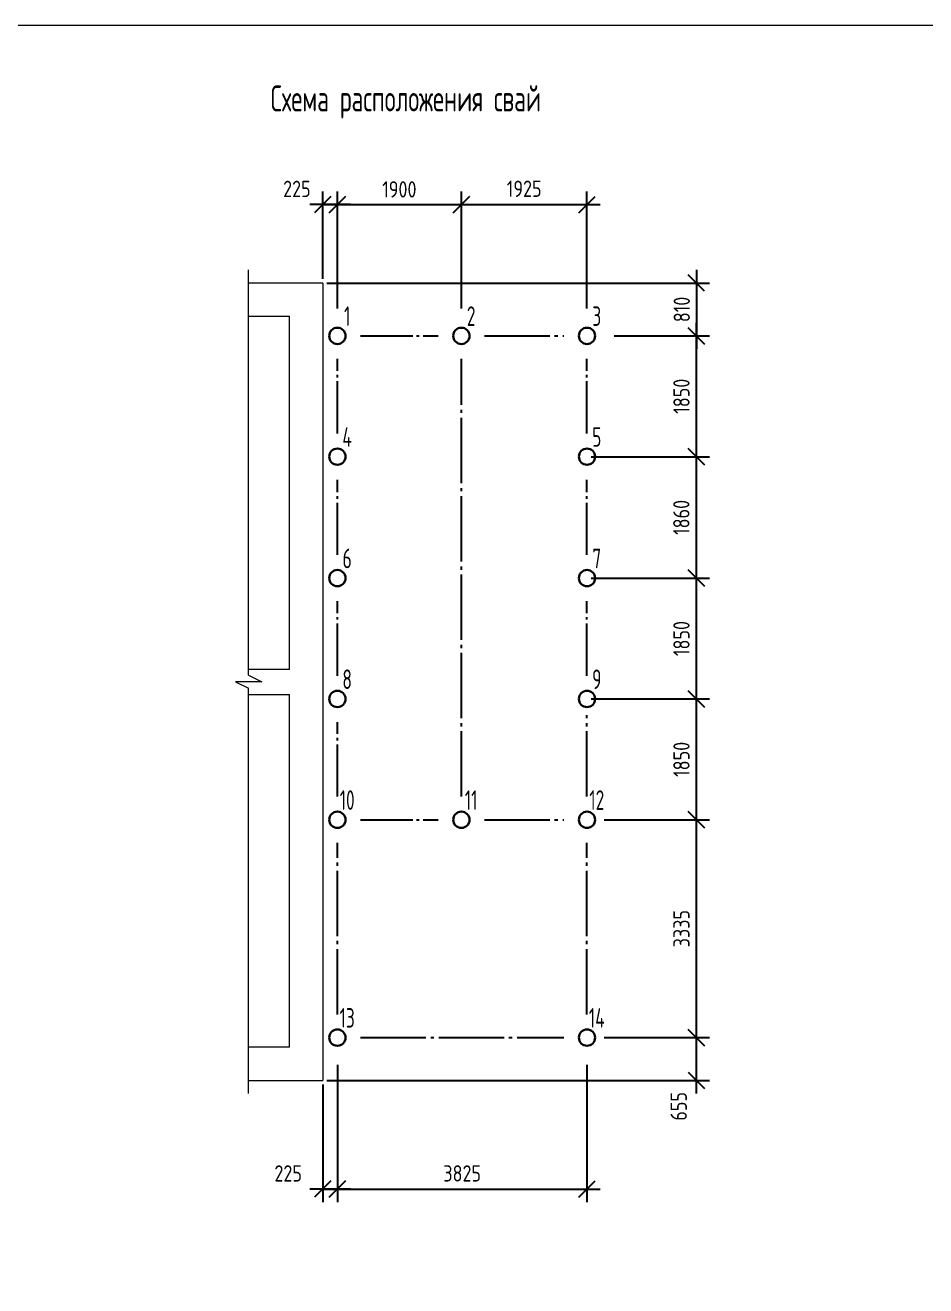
# Model space of a CAD drawing. Header units: millimetres. Extents: x -112594 to 313336, y -1917 to 255843.
# Drawn here: x -60081 to -46281, y 210943 to 230245 of the extents above; entities that cross this region are included whole.
import ezdxf
from ezdxf.enums import TextEntityAlignment as Align

# ---------------------------------------------------------------- set-up
doc = ezdxf.new("R2010")
doc.units = ezdxf.units.MM
doc.header["$MEASUREMENT"] = 0
doc.linetypes.add('CENTER', pattern=[50.8, 31.75, -6.35, 6.35, -6.35])
doc.linetypes.add('ГОСТ 2.303 5', pattern=[24, 20, -1.5, 1, -1.5])
for name, color, linetype, lineweight in [('Кирпич силикат', 31, 'Continuous', 53), ('МОНОЛИТ', 2, 'Continuous', 30), ('ОСИ', 211, 'CENTER', 15), ('размеры', 4, 'Continuous', 15), ('текст', 1, 'Continuous', 25)]:
    doc.layers.add(name, color=color, linetype=linetype, lineweight=lineweight)
doc.styles.add('style2', font='CS_Gost2304.shx')
doc.styles.add('ГОСТ 2.304', font='CS_Gost2304.shx')
doc.dimstyles.new('СПДС', dxfattribs={"dimscale": 100, "dimtxt": 2.5, "dimasz": 2.5, "dimexe": 2, "dimexo": 0.625, "dimgap": 1, "dimtad": 1, "dimdec": 0, "dimtxsty": 'ГОСТ 2.304', "dimblk": 'OBLIQUE', "dimblk1": 'OBLIQUE', "dimblk2": 'OBLIQUE', "dimcen": 2.5, "dimdle": 2, "dimadec": 0, "dimazin": 2, "dimtfac": 0.75, "dimtdec": 4, "dimtmove": 1, "dimatfit": 3, "dimfxl": 1, "dimtfill": 1, "dimtolj": 1, "dimarcsym": 1})

# ---------------------------------------------------------------- blocks, each defined once
blk = doc.blocks.new('_Oblique')
at = {"color": 0, "linetype": 'ByBlock', "lineweight": -2}
blk.add_line((-0.5, -0.5), (0.5, 0.5), dxfattribs=at)
blk = doc.blocks.new('*D185')
at = {"layer": 'размеры', "color": 0, "lineweight": -2, "ltscale": 100, "transparency": 16777216}
for p, q in [((-55298, 214327), (-55298, 212224)), ((-51473, 214327), (-51473, 212224)), ((-55498, 212424), (-51273, 212424))]:
    blk.add_line(p, q, dxfattribs=at)
at = {"layer": 'размеры', "color": 0, "lineweight": -2, "ltscale": 100, "transparency": 16777216, "xscale": 250, "yscale": 250, "zscale": 250, "rotation": 180}
blk.add_blockref('_Oblique', (-55298, 212424), dxfattribs=at)
at = {"layer": 'размеры', "color": 0, "lineweight": -2, "ltscale": 100, "transparency": 16777216, "xscale": 250, "yscale": 250, "zscale": 250}
blk.add_blockref('_Oblique', (-51473, 212424), dxfattribs=at)
at = {"layer": 'размеры', "color": 0, "ltscale": 100, "transparency": 16777216, "insert": (-53385, 212664), "char_height": 250, "attachment_point": 5, "style": 'ГОСТ 2.304', "bg_fill": 3, "box_fill_scale": 1.25, "bg_fill_color": 256, "bg_fill_true_color": 13158600, "bg_fill_transparency": 0}
blk.add_mtext('\\A1;3825', dxfattribs=at)
blk = doc.blocks.new('*D186')
at = {"layer": 'размеры', "color": 0, "lineweight": -2, "ltscale": 100, "transparency": 16777216}
for p, q in [((-49795, 214544), (-49795, 218279)), ((-51210, 218079), (-49595, 218079)), ((-51210, 214744), (-49595, 214744))]:
    blk.add_line(p, q, dxfattribs=at)
at = {"layer": 'размеры', "color": 0, "lineweight": -2, "ltscale": 100, "transparency": 16777216, "xscale": 250, "yscale": 250, "zscale": 250}
for p, rotation in [((-49795, 218079), 90), ((-49795, 214744), 270)]:
    blk.add_blockref('_Oblique', p, dxfattribs=dict(at, rotation=rotation))
at = {"layer": 'размеры', "color": 0, "ltscale": 100, "transparency": 16777216, "insert": (-50025, 216412), "char_height": 250, "attachment_point": 5, "rotation": 90, "style": 'ГОСТ 2.304', "bg_fill": 3, "box_fill_scale": 1.25, "bg_fill_color": 256, "bg_fill_true_color": 13158600, "bg_fill_transparency": 0}
blk.add_mtext('\\A1;3335', dxfattribs=at)
blk = doc.blocks.new('*D187')
at = {"layer": 'размеры', "color": 0, "lineweight": -2, "ltscale": 100, "transparency": 16777216}
for p, q in [((-49795, 217879), (-49795, 220129)), ((-51410, 219929), (-49595, 219929)), ((-51210, 218079), (-49595, 218079))]:
    blk.add_line(p, q, dxfattribs=at)
at = {"layer": 'размеры', "color": 0, "lineweight": -2, "ltscale": 100, "transparency": 16777216, "xscale": 250, "yscale": 250, "zscale": 250}
for p, rotation in [((-49795, 219929), 90), ((-49795, 218079), 270)]:
    blk.add_blockref('_Oblique', p, dxfattribs=dict(at, rotation=rotation))
at = {"layer": 'размеры', "color": 0, "ltscale": 100, "transparency": 16777216, "insert": (-50025, 219004), "char_height": 250, "attachment_point": 5, "rotation": 90, "style": 'ГОСТ 2.304', "bg_fill": 3, "box_fill_scale": 1.25, "bg_fill_color": 256, "bg_fill_true_color": 13158600, "bg_fill_transparency": 0}
blk.add_mtext('\\A1;1850', dxfattribs=at)
blk = doc.blocks.new('*D188')
at = {"layer": 'размеры', "color": 0, "lineweight": -2, "ltscale": 100, "transparency": 16777216}
for p, q in [((-49795, 219729), (-49795, 221979)), ((-51410, 221779), (-49595, 221779)), ((-51410, 219929), (-49595, 219929))]:
    blk.add_line(p, q, dxfattribs=at)
at = {"layer": 'размеры', "color": 0, "lineweight": -2, "ltscale": 100, "transparency": 16777216, "xscale": 250, "yscale": 250, "zscale": 250}
for p, rotation in [((-49795, 221779), 90), ((-49795, 219929), 270)]:
    blk.add_blockref('_Oblique', p, dxfattribs=dict(at, rotation=rotation))
at = {"layer": 'размеры', "color": 0, "ltscale": 100, "transparency": 16777216, "insert": (-50025, 220854), "char_height": 250, "attachment_point": 5, "rotation": 90, "style": 'ГОСТ 2.304', "bg_fill": 3, "box_fill_scale": 1.25, "bg_fill_color": 256, "bg_fill_true_color": 13158600, "bg_fill_transparency": 0}
blk.add_mtext('\\A1;1850', dxfattribs=at)
blk = doc.blocks.new('*D189')
at = {"layer": 'размеры', "color": 0, "lineweight": -2, "ltscale": 100, "transparency": 16777216}
for p, q in [((-49795, 221579), (-49795, 223839)), ((-51410, 223639), (-49595, 223639)), ((-51410, 221779), (-49595, 221779))]:
    blk.add_line(p, q, dxfattribs=at)
at = {"layer": 'размеры', "color": 0, "lineweight": -2, "ltscale": 100, "transparency": 16777216, "xscale": 250, "yscale": 250, "zscale": 250}
for p, rotation in [((-49795, 223639), 90), ((-49795, 221779), 270)]:
    blk.add_blockref('_Oblique', p, dxfattribs=dict(at, rotation=rotation))
at = {"layer": 'размеры', "color": 0, "ltscale": 100, "transparency": 16777216, "insert": (-50027, 222709), "char_height": 250, "attachment_point": 5, "rotation": 90, "style": 'ГОСТ 2.304', "bg_fill": 3, "box_fill_scale": 1.25, "bg_fill_color": 256, "bg_fill_true_color": 13158600, "bg_fill_transparency": 0}
blk.add_mtext('\\A1;1860', dxfattribs=at)
blk = doc.blocks.new('*D190')
at = {"layer": 'размеры', "color": 0, "lineweight": -2, "ltscale": 100, "transparency": 16777216}
for p, q in [((-49795, 223439), (-49795, 225689)), ((-51056, 225489), (-49595, 225489)), ((-51410, 223639), (-49595, 223639))]:
    blk.add_line(p, q, dxfattribs=at)
at = {"layer": 'размеры', "color": 0, "lineweight": -2, "ltscale": 100, "transparency": 16777216, "xscale": 250, "yscale": 250, "zscale": 250}
for p, rotation in [((-49795, 225489), 90), ((-49795, 223639), 270)]:
    blk.add_blockref('_Oblique', p, dxfattribs=dict(at, rotation=rotation))
at = {"layer": 'размеры', "color": 0, "ltscale": 100, "transparency": 16777216, "insert": (-50025, 224564), "char_height": 250, "attachment_point": 5, "rotation": 90, "style": 'ГОСТ 2.304', "bg_fill": 3, "box_fill_scale": 1.25, "bg_fill_color": 256, "bg_fill_true_color": 13158600, "bg_fill_transparency": 0}
blk.add_mtext('\\A1;1850', dxfattribs=at)
blk = doc.blocks.new('A$C524F1BB7')
at = {"layer": 'МОНОЛИТ', "ltscale": 100}
blk.add_circle((0, 0), 125, dxfattribs=at)
blk = doc.blocks.new('*D233')
at = {"layer": 'размеры', "color": 0, "lineweight": -2, "ltscale": 100, "transparency": 16777216}
for p, q in [((-55298, 214327), (-55298, 212224)), ((-55522, 214025), (-55522, 212224)), ((-55098, 212424), (-55722, 212424))]:
    blk.add_line(p, q, dxfattribs=at)
at = {"layer": 'размеры', "color": 0, "lineweight": -2, "ltscale": 100, "transparency": 16777216, "xscale": 250, "yscale": 250, "zscale": 250, "rotation": 180}
blk.add_blockref('_Oblique', (-55522, 212424), dxfattribs=at)
at = {"layer": 'размеры', "color": 0, "lineweight": -2, "ltscale": 100, "transparency": 16777216, "xscale": 250, "yscale": 250, "zscale": 250}
blk.add_blockref('_Oblique', (-55298, 212424), dxfattribs=at)
at = {"layer": 'размеры', "color": 0, "ltscale": 100, "transparency": 16777216, "insert": (-56051, 212664), "char_height": 250, "attachment_point": 5, "style": 'ГОСТ 2.304', "bg_fill": 3, "box_fill_scale": 1.25, "bg_fill_color": 256, "bg_fill_true_color": 13158600, "bg_fill_transparency": 0}
blk.add_mtext('\\A1;225', dxfattribs=at)
blk = doc.blocks.new('*D234')
at = {"layer": 'размеры', "color": 0, "lineweight": -2, "ltscale": 100, "transparency": 16777216}
for p, q in [((-55522, 226360), (-55522, 227699)), ((-55298, 225906), (-55298, 227699)), ((-55098, 227499), (-55722, 227499))]:
    blk.add_line(p, q, dxfattribs=at)
at = {"layer": 'размеры', "color": 0, "lineweight": -2, "ltscale": 100, "transparency": 16777216, "xscale": 250, "yscale": 250, "zscale": 250}
blk.add_blockref('_Oblique', (-55298, 227499), dxfattribs=at)
at = {"layer": 'размеры', "color": 0, "ltscale": 100, "transparency": 16777216, "insert": (-55918, 227739), "char_height": 250, "attachment_point": 5, "style": 'ГОСТ 2.304', "bg_fill": 3, "box_fill_scale": 1.25, "bg_fill_color": 256, "bg_fill_true_color": 13158600, "bg_fill_transparency": 0}
blk.add_mtext('\\A1;225', dxfattribs=at)
at = {"layer": 'размеры', "color": 0, "lineweight": -2, "ltscale": 100, "transparency": 16777216, "xscale": 250, "yscale": 250, "zscale": 250, "rotation": 180}
blk.add_blockref('_Oblique', (-55522, 227499), dxfattribs=at)
blk = doc.blocks.new('*D235')
at = {"layer": 'размеры', "color": 0, "lineweight": -2, "ltscale": 100, "transparency": 16777216}
for p, q in [((-55298, 225906), (-55298, 227699)), ((-53398, 225906), (-53398, 227699)), ((-55498, 227499), (-53198, 227499))]:
    blk.add_line(p, q, dxfattribs=at)
at = {"layer": 'размеры', "color": 0, "lineweight": -2, "ltscale": 100, "transparency": 16777216, "xscale": 250, "yscale": 250, "zscale": 250, "rotation": 180}
blk.add_blockref('_Oblique', (-55298, 227499), dxfattribs=at)
at = {"layer": 'размеры', "color": 0, "lineweight": -2, "ltscale": 100, "transparency": 16777216, "xscale": 250, "yscale": 250, "zscale": 250}
blk.add_blockref('_Oblique', (-53398, 227499), dxfattribs=at)
at = {"layer": 'размеры', "color": 0, "ltscale": 100, "transparency": 16777216, "insert": (-54348, 227732), "char_height": 250, "attachment_point": 5, "style": 'ГОСТ 2.304', "bg_fill": 3, "box_fill_scale": 1.25, "bg_fill_color": 256, "bg_fill_true_color": 13158600, "bg_fill_transparency": 0}
blk.add_mtext('\\A1;1900', dxfattribs=at)
blk = doc.blocks.new('*D236')
at = {"layer": 'размеры', "color": 0, "lineweight": -2, "ltscale": 100, "transparency": 16777216}
for p, q in [((-53398, 225906), (-53398, 227699)), ((-51473, 225906), (-51473, 227699)), ((-53598, 227499), (-51273, 227499))]:
    blk.add_line(p, q, dxfattribs=at)
at = {"layer": 'размеры', "color": 0, "lineweight": -2, "ltscale": 100, "transparency": 16777216, "xscale": 250, "yscale": 250, "zscale": 250, "rotation": 180}
blk.add_blockref('_Oblique', (-53398, 227499), dxfattribs=at)
at = {"layer": 'размеры', "color": 0, "lineweight": -2, "ltscale": 100, "transparency": 16777216, "xscale": 250, "yscale": 250, "zscale": 250}
blk.add_blockref('_Oblique', (-51473, 227499), dxfattribs=at)
at = {"layer": 'размеры', "color": 0, "ltscale": 100, "transparency": 16777216, "insert": (-52435, 227741), "char_height": 250, "attachment_point": 5, "style": 'ГОСТ 2.304', "bg_fill": 3, "box_fill_scale": 1.25, "bg_fill_color": 256, "bg_fill_true_color": 13158600, "bg_fill_transparency": 0}
blk.add_mtext('\\A1;1925', dxfattribs=at)
blk = doc.blocks.new('*D237')
at = {"layer": 'размеры', "color": 0, "lineweight": -2, "ltscale": 100, "transparency": 16777216}
for p, q in [((-49795, 226498), (-49795, 225289)), ((-55460, 226298), (-49595, 226298)), ((-51056, 225489), (-49595, 225489))]:
    blk.add_line(p, q, dxfattribs=at)
at = {"layer": 'размеры', "color": 0, "lineweight": -2, "ltscale": 100, "transparency": 16777216, "xscale": 250, "yscale": 250, "zscale": 250}
for p, rotation in [((-49795, 226298), 90), ((-49795, 225489), 270)]:
    blk.add_blockref('_Oblique', p, dxfattribs=dict(at, rotation=rotation))
at = {"layer": 'размеры', "color": 0, "ltscale": 100, "transparency": 16777216, "insert": (-50020, 225893), "char_height": 250, "attachment_point": 5, "rotation": 90, "style": 'ГОСТ 2.304', "bg_fill": 3, "box_fill_scale": 1.25, "bg_fill_color": 256, "bg_fill_true_color": 13158600, "bg_fill_transparency": 0}
blk.add_mtext('\\A1;810', dxfattribs=at)
blk = doc.blocks.new('*D238')
at = {"layer": 'размеры', "color": 0, "lineweight": -2, "ltscale": 100, "transparency": 16777216}
for p, q in [((-49795, 213888), (-49795, 214944)), ((-51056, 214744), (-49595, 214744)), ((-55460, 214088), (-49595, 214088))]:
    blk.add_line(p, q, dxfattribs=at)
at = {"layer": 'размеры', "color": 0, "lineweight": -2, "ltscale": 100, "transparency": 16777216, "xscale": 250, "yscale": 250, "zscale": 250, "rotation": 90}
blk.add_blockref('_Oblique', (-49795, 214744), dxfattribs=at)
at = {"layer": 'размеры', "color": 0, "ltscale": 100, "transparency": 16777216, "insert": (-50067, 213691), "char_height": 250, "attachment_point": 5, "rotation": 90, "style": 'ГОСТ 2.304', "bg_fill": 3, "box_fill_scale": 1.25, "bg_fill_color": 256, "bg_fill_true_color": 13158600, "bg_fill_transparency": 0}
blk.add_mtext('\\A1;655', dxfattribs=at)
at = {"layer": 'размеры', "color": 0, "lineweight": -2, "ltscale": 100, "transparency": 16777216, "xscale": 250, "yscale": 250, "zscale": 250, "rotation": 270}
blk.add_blockref('_Oblique', (-49795, 214088), dxfattribs=at)

msp = doc.modelspace()

# ---------------------------------------------------------------- linework, layer by layer
at = {"layer": 'Кирпич силикат', "lineweight": 15, "ltscale": 40}
for p, q in [((-56032.49702, 220377.9856), (-56032.49702, 225787.9856)), ((-56032.49702, 214597.98562), (-56032.49702, 219997.9856))]:
    msp.add_line(p, q, dxfattribs=at)
at = {"layer": 'Кирпич силикат', "lineweight": 15, "ltscale": 40, "flags": 128}
for points in [[(-55522.497, 226297.9856), (-56657.44995, 226297.9856)], [(-56657.44995, 225787.9856), (-56032.497, 225787.9856)], [(-56032.49702, 220377.9856), (-56657.44995, 220377.9856)], [(-56657.44995, 219997.9856), (-56032.49702, 219997.9856)], [(-56032.497, 214597.9856), (-56657.44995, 214597.9856)]]:
    msp.add_lwpolyline(points, dxfattribs=at)
at = {"layer": 'ОСИ', "linetype": 'ГОСТ 2.303 5', "lineweight": 25, "ltscale": 40}
for p, q in [((-54943.00038, 225489.00519), (-53752.01441, 225489.00519)), ((-55297.50739, 223993.51221), (-55297.50739, 225134.49818)), ((-55297.50739, 222133.51221), (-55297.50739, 223284.49818)), ((-55297.50739, 220283.51221), (-55297.50739, 221424.49818)), ((-55297.50739, 218433.51221), (-55297.50739, 219574.49818)), ((-54943.00038, 218079.00519), (-53752.01441, 218079.00519))]:
    msp.add_line(p, q, dxfattribs=at)
at = {"layer": 'ОСИ', "linetype": 'ГОСТ 2.303 5', "lineweight": 25, "ltscale": 50}
for p, q in [((-53043.00038, 225489.00519), (-51827.01441, 225489.00519)), ((-53397.50739, 218433.51221), (-53397.50739, 225134.49818)), ((-53043.00038, 218079.00519), (-51827.01441, 218079.00519)), ((-55297.50739, 215098.51221), (-55297.50739, 217724.49818)), ((-51472.50739, 215098.51221), (-51472.50739, 217724.49818)), ((-54943.00038, 214744.00519), (-51827.01441, 214744.00519))]:
    msp.add_line(p, q, dxfattribs=at)
at = {"layer": 'размеры', "ltscale": 100}
for p, q in [((-56657.44995, 220292.9856), (-56657.44995, 226497.9856)), ((-56657.44995, 220292.9856), (-56457.44995, 220192.9856)), ((-56457.44995, 220192.9856), (-56857.44995, 220192.9856)), ((-56857.44995, 220192.9856), (-56657.44995, 220092.9856)), ((-56657.44995, 213887.9856), (-56657.44995, 220092.9856))]:
    msp.add_line(p, q, dxfattribs=at)

# ---------------------------------------------------------------- block references
at = {"layer": 'МОНОЛИТ', "ltscale": 100}
for p in [(-55297.50739, 225489.00519), (-53397.50739, 225489.00519), (-55297.50739, 223639.00519), (-55297.50739, 221779.00519), (-55297.50739, 219929.00519), (-55297.50739, 218079.00519), (-53397.50739, 218079.00519), (-55297.50739, 214744.00519)]:
    msp.add_blockref('A$C524F1BB7', p, dxfattribs=at)

# ---------------------------------------------------------------- texts
at = {"layer": 'текст', "color": 0, "linetype": 'Continuous', "lineweight": 25, "ltscale": 50, "style": 'style2', "width": 0.8}
msp.add_text('Схема расположения свай', height=400, dxfattribs=at).set_placement((-56319.59744, 228924.87655))
at = {"layer": 'текст', "style": 'ГОСТ 2.304', "width": 0.8}
for s, p in [('4', (-55147.64455, 223940.45326)), ('6', (-55147.64455, 222080.45326)), ('8', (-55147.64455, 220230.45326)), ('10', (-55147.64455, 218380.45326)), ('11', (-53247.64455, 218380.45326))]:
    msp.add_text(s, height=300, dxfattribs=at).set_placement(p, align=Align.MIDDLE_CENTER)

# ---------------------------------------------------------------- dimensions: what is measured, and where the dimension line sits
at = {"layer": 'размеры', "ltscale": 100}
dim = msp.add_linear_dim(base=(-49794.76135, 218079.00519), p1=(-51272.50739, 214744.00519), p2=(-51272.50739, 218079.00519), angle=90, dimstyle='СПДС', dxfattribs=at)
dim.commit()
dim.dimension.update_dxf_attribs({"geometry": '*D186', "text_midpoint": (-50024.93902, 216411.50519)})
dim = msp.add_linear_dim(base=(-51472.50739, 212424.30612), p1=(-55297.50739, 214389.49818), p2=(-51472.50739, 214389.49818), dimstyle='СПДС', dxfattribs=at)
dim.commit()
dim.dimension.update_dxf_attribs({"geometry": '*D185', "text_midpoint": (-53385.00739, 212664.16636)})

# ---------------------------------------------------------------- next in the draw order: linework, layer by layer
at = {"layer": 'Кирпич силикат', "lineweight": 15, "ltscale": 40}
msp.add_line((-55522.497, 226297.9856), (-55522.497, 214087.9856), dxfattribs=at)
at = {"layer": 'Кирпич силикат', "lineweight": 15, "ltscale": 40, "flags": 128}
msp.add_lwpolyline([(-56657.44995, 214087.9856), (-55522.497, 214087.9856)], dxfattribs=at)

# ---------------------------------------------------------------- next in the draw order: block references
at = {"layer": 'МОНОЛИТ', "ltscale": 100}
msp.add_blockref('A$C524F1BB7', (-51472.50739, 214744.00519), dxfattribs=at)

# ---------------------------------------------------------------- next in the draw order: dimensions: what is measured, and where the dimension line sits
at = {"layer": 'размеры', "ltscale": 100}
dim = msp.add_linear_dim(base=(-49794.76135, 219929.00519), p1=(-51272.50739, 218079.00519), p2=(-51472.50739, 219929.00519), angle=90, dimstyle='СПДС', dxfattribs=at)
dim.commit()
dim.dimension.update_dxf_attribs({"geometry": '*D187', "text_midpoint": (-50024.93902, 219004.00519)})

# ---------------------------------------------------------------- next in the draw order: block references
at = {"layer": 'МОНОЛИТ', "ltscale": 100}
msp.add_blockref('A$C524F1BB7', (-51472.50739, 218079.00519), dxfattribs=at)

# ---------------------------------------------------------------- next in the draw order: texts
at = {"layer": 'текст', "style": 'ГОСТ 2.304', "width": 0.8}
msp.add_text('12', height=300, dxfattribs=at).set_placement((-51322.64455, 218380.45326), align=Align.MIDDLE_CENTER)

# ---------------------------------------------------------------- next in the draw order: dimensions: what is measured, and where the dimension line sits
at = {"layer": 'размеры', "ltscale": 100}
for base, p1, p2, picture, middle in [((-55522.497, 227499.34937), (-55297.50739, 225843.51221), (-55522.497, 226297.9856), '*D234', (-55918.44363, 227499.34937)), ((-55522.497, 212424.30612), (-55297.50739, 214389.49818), (-55522.497, 214087.9856), '*D233', (-56050.8961, 212424.30612))]:
    dim = msp.add_linear_dim(base=base, p1=p1, p2=p2, dimstyle='СПДС', dxfattribs=at)
    dim.commit()
    dim.dimension.update_dxf_attribs({"geometry": picture, "text_midpoint": middle, "dimtype": 160})
dim = msp.add_linear_dim(base=(-49794.76135, 221779.00519), p1=(-51472.50739, 219929.00519), p2=(-51472.50739, 221779.00519), angle=90, dimstyle='СПДС', dxfattribs=at)
dim.commit()
dim.dimension.update_dxf_attribs({"geometry": '*D188', "text_midpoint": (-50024.93902, 220854.00519)})

# ---------------------------------------------------------------- next in the draw order: linework, layer by layer
at = {"layer": 'ОСИ', "linetype": 'ГОСТ 2.303 5', "lineweight": 25, "ltscale": 40}
msp.add_line((-51472.50739, 220283.51221), (-51472.50739, 221424.49818), dxfattribs=at)
at = {"layer": 'ОСИ', "linetype": 'ГОСТ 2.303 5', "lineweight": 25, "ltscale": 50}
msp.add_line((-51472.50739, 218433.51221), (-51472.50739, 219680.87062), dxfattribs=at)

# ---------------------------------------------------------------- next in the draw order: block references
at = {"layer": 'МОНОЛИТ', "ltscale": 100}
msp.add_blockref('A$C524F1BB7', (-51472.50739, 219929.00519), dxfattribs=at)

# ---------------------------------------------------------------- next in the draw order: texts
at = {"layer": 'текст', "style": 'ГОСТ 2.304', "width": 0.8}
msp.add_text('9', height=300, dxfattribs=at).set_placement((-51322.64455, 220230.45326), align=Align.MIDDLE_CENTER)

# ---------------------------------------------------------------- next in the draw order: dimensions: what is measured, and where the dimension line sits
at = {"layer": 'размеры', "ltscale": 100}
dim = msp.add_linear_dim(base=(-53397.50739, 227499.34937), p1=(-55297.50739, 225843.51221), p2=(-53397.50739, 225843.51221), dimstyle='СПДС', dxfattribs=at)
dim.commit()
dim.dimension.update_dxf_attribs({"geometry": '*D235', "text_midpoint": (-54347.50739, 227731.58363)})
dim = msp.add_linear_dim(base=(-49794.76135, 223639.00519), p1=(-51472.50739, 221779.00519), p2=(-51472.50739, 223639.00519), angle=90, dimstyle='СПДС', dxfattribs=at)
dim.commit()
dim.dimension.update_dxf_attribs({"geometry": '*D189', "text_midpoint": (-50026.9956, 222709.00519)})
dim = msp.add_linear_dim(base=(-49794.76135, 214744.00519), p1=(-55522.497, 214087.9856), p2=(-51118.00038, 214744.00519), angle=90, dimstyle='СПДС', override={"dimrnd": 5, "dimtmove": 2}, dxfattribs=at)
dim.commit()
dim.dimension.update_dxf_attribs({"geometry": '*D238', "text_midpoint": (-50067.17494, 213690.67753), "dimtype": 160})

# ---------------------------------------------------------------- next in the draw order: linework, layer by layer
at = {"layer": 'ОСИ', "linetype": 'ГОСТ 2.303 5', "lineweight": 25, "ltscale": 40}
msp.add_line((-51472.50739, 222133.51221), (-51472.50739, 223284.49818), dxfattribs=at)

# ---------------------------------------------------------------- next in the draw order: block references
at = {"layer": 'МОНОЛИТ', "ltscale": 100}
msp.add_blockref('A$C524F1BB7', (-51472.50739, 221779.00519), dxfattribs=at)

# ---------------------------------------------------------------- next in the draw order: texts
at = {"layer": 'текст', "style": 'ГОСТ 2.304', "width": 0.8}
for s, p in [('7', (-51322.64455, 222080.45326)), ('13', (-55147.64455, 215045.45326)), ('14', (-51322.64455, 215045.45326))]:
    msp.add_text(s, height=300, dxfattribs=at).set_placement(p, align=Align.MIDDLE_CENTER)

# ---------------------------------------------------------------- next in the draw order: dimensions: what is measured, and where the dimension line sits
at = {"layer": 'размеры', "ltscale": 100}
dim = msp.add_linear_dim(base=(-51472.50739, 227499.34937), p1=(-53397.50739, 225843.51221), p2=(-51472.50739, 225843.51221), dimstyle='СПДС', dxfattribs=at)
dim.commit()
dim.dimension.update_dxf_attribs({"geometry": '*D236', "text_midpoint": (-52435.00739, 227741.2662)})
dim = msp.add_linear_dim(base=(-49794.76135, 225489.00519), p1=(-51472.50739, 223639.00519), p2=(-51118.00038, 225489.00519), angle=90, dimstyle='СПДС', dxfattribs=at)
dim.commit()
dim.dimension.update_dxf_attribs({"geometry": '*D190', "text_midpoint": (-50024.93902, 224564.00519)})

# ---------------------------------------------------------------- next in the draw order: linework, layer by layer
at = {"layer": 'ОСИ', "linetype": 'ГОСТ 2.303 5', "lineweight": 25, "ltscale": 40}
msp.add_line((-51472.50739, 223993.51221), (-51472.50739, 225134.49818), dxfattribs=at)

# ---------------------------------------------------------------- next in the draw order: block references
at = {"layer": 'МОНОЛИТ', "ltscale": 100}
for p in [(-51472.50739, 225489.00519), (-51472.50739, 223639.00519)]:
    msp.add_blockref('A$C524F1BB7', p, dxfattribs=at)

# ---------------------------------------------------------------- next in the draw order: texts
at = {"layer": 'текст', "style": 'ГОСТ 2.304', "width": 0.8}
msp.add_text('5', height=300, dxfattribs=at).set_placement((-51322.64455, 223940.45326), align=Align.MIDDLE_CENTER)

# ---------------------------------------------------------------- next in the draw order: dimensions: what is measured, and where the dimension line sits
at = {"layer": 'размеры', "ltscale": 100}
dim = msp.add_linear_dim(base=(-49794.76135, 225489.00519), p1=(-55522.497, 226297.9856), p2=(-51118.00038, 225489.00519), angle=90, dimstyle='СПДС', override={"dimdec": 0, "dimrnd": 5}, dxfattribs=at)
dim.commit()
dim.dimension.update_dxf_attribs({"geometry": '*D237', "text_midpoint": (-50019.76135, 225893.4954)})

# ---------------------------------------------------------------- next in the draw order: linework, layer by layer
at = {"layer": 'размеры', "color": 1, "ltscale": 20}
msp.add_lwpolyline([(13476.9704, 203442.92127), (13476.9704, 191641.5199), (-62250.18699, 191641.5199), (-62250.18699, 230245.44666), (13476.9704, 230245.44666), (13476.9704, 203666.35904)], dxfattribs=at)

# ---------------------------------------------------------------- next in the draw order: texts
at = {"layer": 'текст', "style": 'ГОСТ 2.304', "width": 0.8}
for s, p in [('1', (-55147.64455, 225790.45326)), ('2', (-53247.64455, 225790.45326)), ('3', (-51322.64455, 225790.45326))]:
    msp.add_text(s, height=300, dxfattribs=at).set_placement(p, align=Align.MIDDLE_CENTER)

doc.saveas('drawing.dxf')
